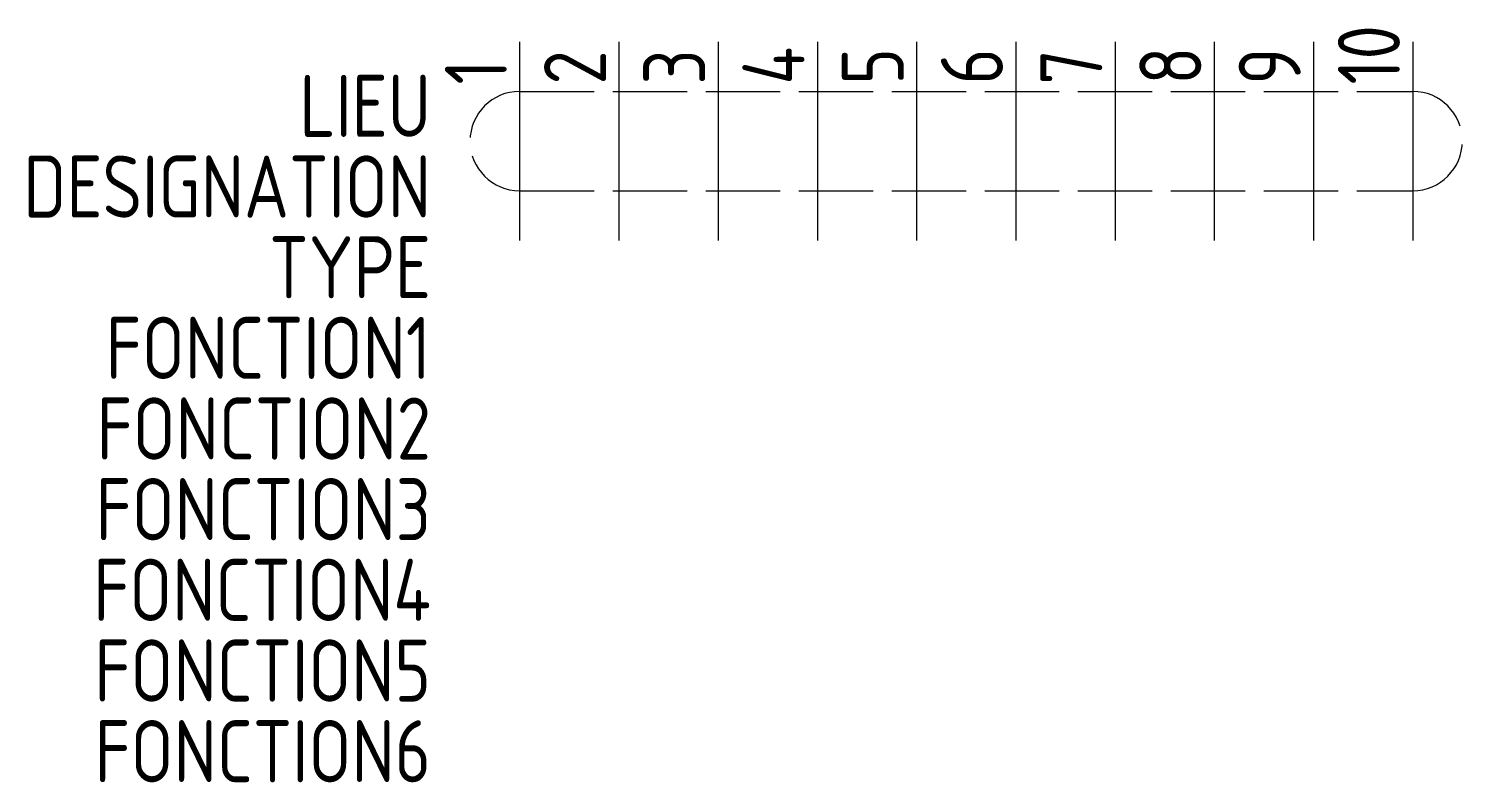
# Model space of a CAD drawing. Header units: millimetres. Extents: x -19.8 to 38, y -21.8 to 8.5.
import ezdxf
from ezdxf.enums import TextEntityAlignment as Align

# ---------------------------------------------------------------- set-up
doc = ezdxf.new("R2010")
doc.units = ezdxf.units.MM
doc.linetypes.add('ACAD_ISO02W100', pattern=[15, 12, -3])
for name, color, linetype in [('SYMB_FIL', 3, 'Continuous'), ('SYMB_LIAISON', 1, 'ACAD_ISO02W100'), ('SYMB_TXT_CONTACT', 2, 'Continuous'), ('SYMB_TXT_NOM', 3, 'Continuous')]:
    doc.layers.add(name, color=color, linetype=linetype)
doc.styles.add('NET2_5', font='isocp.shx', dxfattribs={"width": 0.9, "height": 2.5})

msp = doc.modelspace()

# ---------------------------------------------------------------- linework, layer by layer
at = {"layer": 'SYMB_FIL'}
for p, q in [((0, 8), (0, 0)), ((4, 8), (4, 0)), ((8, 8), (8, 0)), ((12, 8), (12, 0)), ((16, 8), (16, 0)), ((20, 8), (20, 0)), ((24, 8), (24, 0)), ((28, 8), (28, 0)), ((32, 8), (32, 0)), ((36, 8), (36, 0))]:
    msp.add_line(p, q, dxfattribs=at)
at = {"layer": 'SYMB_LIAISON', "ltscale": 0.25}
for p, q in [((0, 6), (36, 6)), ((0, 2), (36, 2))]:
    msp.add_line(p, q, dxfattribs=at)
for centre, start, end in [((0, 4), 90, 270), ((36, 4), 270, 90)]:
    msp.add_arc(centre, 2, start, end, dxfattribs=at)

# ---------------------------------------------------------------- texts
at = {"layer": 'SYMB_TXT_CONTACT', "style": 'NET2_5', "width": 0.9, "flags": 8}
for tag, p in [('10', (35.484, 6.275)), ('4', (11.484, 6.275)), ('5', (15.484, 6.275)), ('6', (19.484, 6.275)), ('8', (27.484, 6.275)), ('9', (31.484, 6.275)), ('1', (-0.516, 6.275)), ('2', (3.484, 6.275)), ('3', (7.484, 6.275)), ('7', (23.484, 6.275))]:
    msp.add_attdef(tag, p, '', height=2.5, rotation=90, dxfattribs=at)
at = {"layer": 'SYMB_TXT_NOM', "style": 'NET2_5', "width": 0.9, "flags": 8}
for tag, p in [('LIEU', (-3.575, 4.166)), ('DESIGNATION', (-3.575, 0.916)), ('TYPE', (-3.575, -2.334)), ('FONCTION1', (-3.575, -5.584)), ('FONCTION2', (-3.575, -8.834)), ('FONCTION3', (-3.575, -12.084)), ('FONCTION4', (-3.575, -15.334)), ('FONCTION5', (-3.575, -18.584)), ('FONCTION6', (-3.575, -21.834))]:
    msp.add_attdef(tag, text='', height=2.5, dxfattribs=at).set_placement(p, align=Align.RIGHT)

doc.saveas('drawing.dxf')
